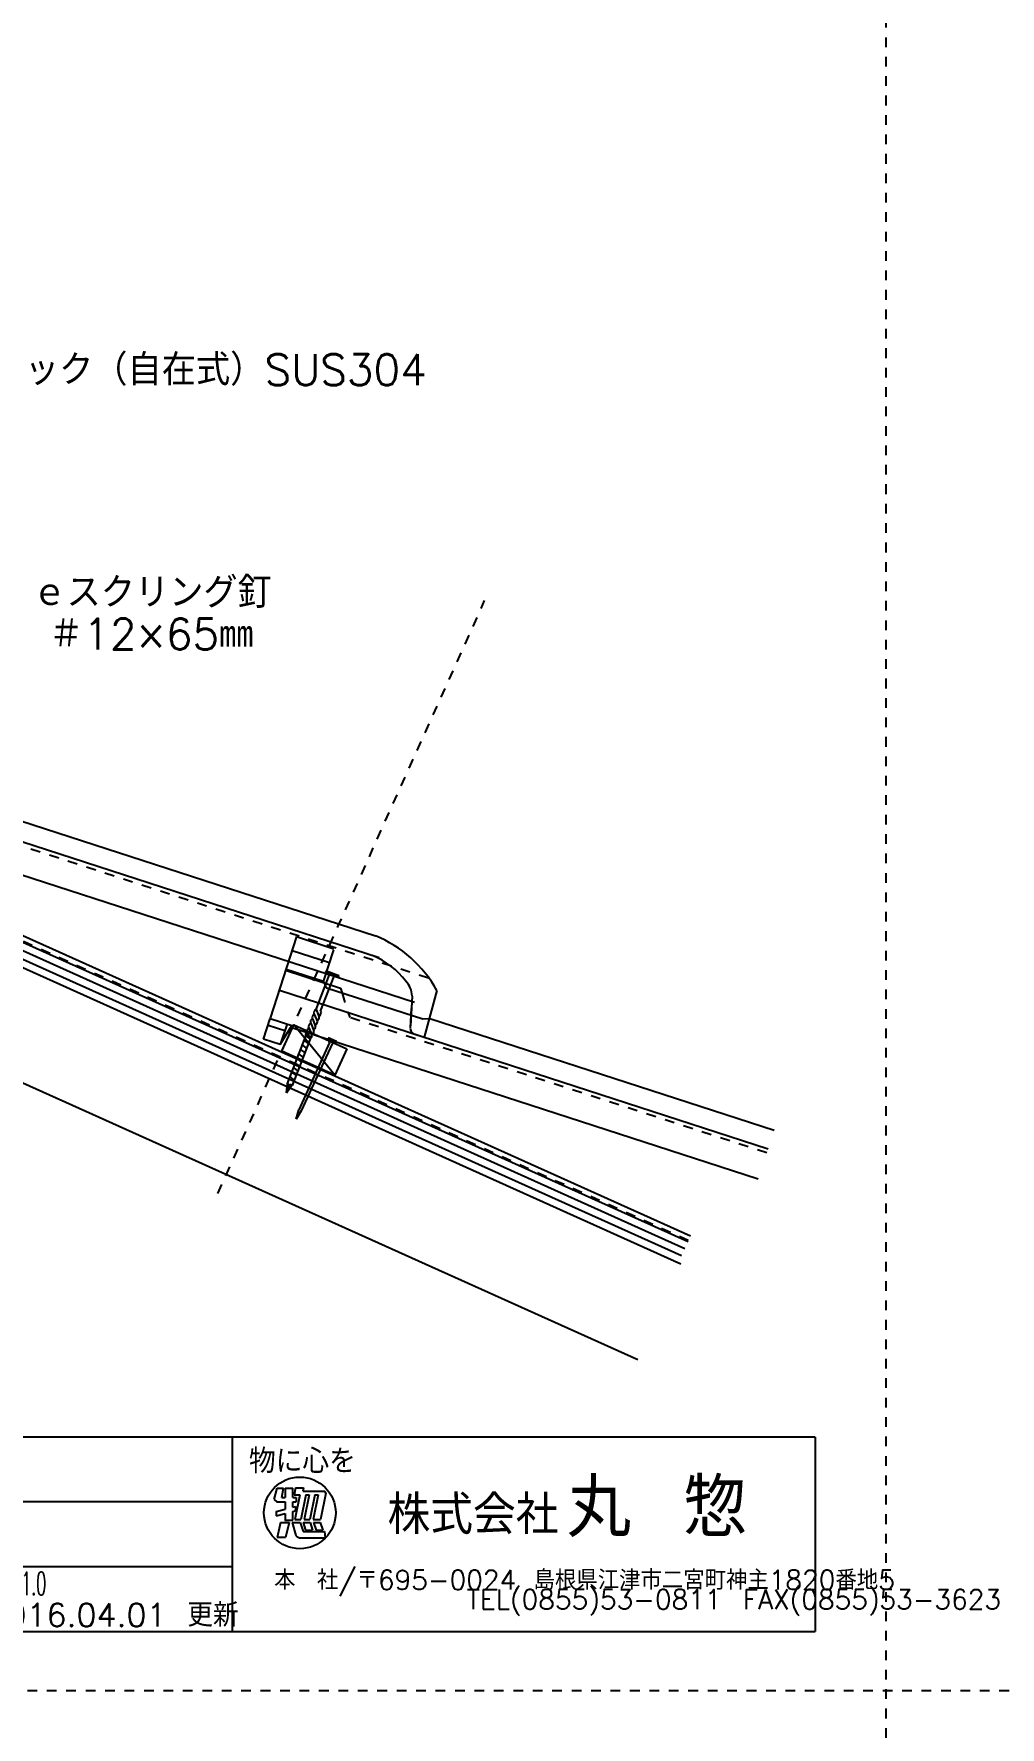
# Model space of a CAD drawing. Extents: x -1727 to 4652, y -2364 to 3340.
# Drawn here: x 1047 to 1544, y -19 to 852 of the extents above; entities that cross this region are included whole.
import ezdxf

# ---------------------------------------------------------------- set-up
doc = ezdxf.new("R2010")
doc.units = 0
doc.header["$LTSCALE"] = 5
doc.linetypes.add('DOT', pattern=[2, 1, -1])
for name, color, linetype in [('0-0', 7, 'CONTINUOUS'), ('0-1', 7, 'CONTINUOUS'), ('0-2', 7, 'CONTINUOUS'), ('0-3', 7, 'CONTINUOUS'), ('0-4', 7, 'CONTINUOUS'), ('0-A', 7, 'CONTINUOUS'), ('0-F', 7, 'CONTINUOUS')]:
    doc.layers.add(name, color=color, linetype=linetype)
doc.styles.get("Standard").update_dxf_attribs({"font": 'txt.shx', "bigfont": 'extfont.shx'})

msp = doc.modelspace()

# ---------------------------------------------------------------- linework, layer by layer
at = {"layer": '0-0', "color": 7, "linetype": 'CONTINUOUS'}
for p, q in [((1448.494, 130.3427), (848.494, 130.3427)), ((1148.494, 130.3427), (1148.494, 30.3427)), ((1448.494, 130.3427), (1448.494, 30.3427)), ((1148.494, 97.0093), (848.494, 97.0093)), ((1170.1928, 98.3051), (1171.6706, 104.1209)), ((1170.1928, 98.3051), (1171.4886, 97.0226)), ((1171.4886, 97.0226), (1175.848, 97.0226)), ((1171.6706, 104.1209), (1175.0144, 104.1209)), ((1174.0305, 99.2847), (1175.0144, 104.1209)), ((1174.0305, 99.2847), (1175.848, 99.2847)), ((1175.848, 104.1209), (1175.848, 99.2847)), ((1175.848, 104.1209), (1179.7092, 104.1209)), ((1175.848, 97.0226), (1175.848, 93.263)), ((1179.7092, 99.2847), (1179.7092, 104.1209)), ((1179.7092, 99.2847), (1181.525, 99.2847)), ((1179.7092, 94.2488), (1179.7092, 97.0226)), ((1179.7092, 97.0226), (1181.525, 97.0226)), ((1181.0739, 104.2594), (1180.3422, 100.6628)), ((1180.3422, 100.6628), (1183.4007, 100.6628)), ((1183.4007, 100.6628), (1180.8288, 88.0206)), ((1181.0739, 104.2594), (1185.3013, 104.2594)), ((1181.525, 99.2847), (1181.525, 97.0226)), ((1186.4739, 100.6628), (1183.902, 88.0206)), ((1185.3013, 104.2594), (1184.961, 102.5869)), ((1184.961, 102.5869), (1196.1117, 102.5869)), ((1188.159, 100.6628), (1185.5871, 88.0206)), ((1186.4739, 100.6628), (1188.159, 100.6628)), ((1191.0054, 100.6628), (1188.4335, 88.0206)), ((1192.7063, 100.6628), (1190.1344, 88.0206)), ((1191.0054, 100.6628), (1192.7063, 100.6628)), ((1196.753, 101.5032), (1194.0101, 88.0206)), ((1171.1415, 92.0613), (1175.848, 93.263)), ((1171.1415, 92.0613), (1171.1415, 89.8755)), ((1171.1415, 89.8755), (1175.848, 91.0772)), ((1175.614, 87.6186), (1179.7092, 87.6186)), ((1175.848, 91.0772), (1175.848, 87.5406)), ((1179.7092, 94.2488), (1181.2924, 94.6531)), ((1179.7092, 92.063), (1180.9684, 92.3845)), ((1179.7092, 87.6186), (1179.7092, 92.063)), ((1180.8288, 88.0206), (1183.902, 88.0206)), ((1181.2924, 94.6531), (1180.9684, 92.3845)), ((1185.5871, 88.0206), (1188.4335, 88.0206)), ((1190.1344, 88.0206), (1194.0101, 88.0206)), ((1173.4608, 86.5179), (1171.6265, 78.7787)), ((1176.0364, 78.7787), (1171.6265, 78.7787)), ((1173.4608, 86.5179), (1177.8707, 86.5179)), ((1177.8707, 86.5179), (1176.0364, 78.7787)), ((1179.4024, 86.5179), (1181.3147, 79.8227)), ((1179.4024, 86.5179), (1183.5004, 86.5179)), ((1183.5004, 86.5179), (1184.9773, 81.8024)), ((1183.966, 78.5987), (1196.3276, 78.5987)), ((1184.9773, 81.8024), (1195.9892, 81.8024)), ((1185.0645, 86.5179), (1186.3271, 82.4863)), ((1185.0645, 86.5179), (1188.6511, 86.5179)), ((1186.3271, 82.4863), (1189.9138, 82.4863)), ((1188.6511, 86.5179), (1189.9138, 82.4863)), ((1190.4347, 86.5179), (1191.6974, 82.4863)), ((1190.4347, 86.5179), (1193.8814, 86.5179)), ((1191.6974, 82.4863), (1195.1441, 82.4863)), ((1193.8814, 86.5179), (1195.1441, 82.4863)), ((1195.9892, 81.8024), (1196.3276, 78.5987)), ((1148.494, 63.676), (848.494, 63.676)), ((848.494, 30.3427), (1448.494, 30.3427))]:
    msp.add_line(p, q, dxfattribs=at)
msp.add_circle((1183.3491, 91.3979), 18.4473, dxfattribs=at)
for centre, radius, start, end in [((1195.2195, 101.3273), 1.5436, 6.5455, 54.6882), ((1183.6165, 81.3252), 2.7488, 213.1353, 277.3045)]:
    msp.add_arc(centre, radius, start, end, dxfattribs=at)
at = {"layer": '0-0', "color": 7}
msp.add_point((1485, 0), dxfattribs=at)
at = {"layer": '0-1', "color": 7, "linetype": 'DOT'}
msp.add_line((1383.1347, 231.5565), (765.3791, 509.5433), dxfattribs=at)
at = {"layer": '0-1', "color": 7, "linetype": 'CONTINUOUS'}
for p, q in [((1384.3159, 233.7409), (766.2858, 511.8512)), ((1201.3947, 316.5638), (1180.2123, 342.5698))]:
    msp.add_line(p, q, dxfattribs=at)
at = {"layer": '0-1', "color": 4, "linetype": 'CONTINUOUS'}
for p, q in [((1191.6771, 350.4193), (1198.6776, 368.5074)), ((1193.9664, 349.5322), (1200.9673, 367.6213)), ((1196.7713, 369.6273), (1197.0561, 370.3632)), ((1203.1316, 367.1657), (1196.7713, 369.6273)), ((1197.0561, 370.3632), (1203.4165, 367.9016)), ((1198.6776, 368.5074), (1198.2087, 369.071)), ((1198.6776, 368.5074), (1200.9673, 367.6213)), ((1200.9673, 367.6213), (1201.6942, 367.722)), ((1200.9673, 367.6213), (1201.6942, 367.722)), ((1203.4165, 367.9016), (1203.1316, 367.1657)), ((1191.6771, 350.4193), (1193.3184, 346.4934)), ((1193.9223, 349.6032), (1194.2337, 348.8584)), ((1188.0044, 340.9298), (1189.6458, 337.004)), ((1188.0044, 340.9298), (1189.6458, 337.004)), ((1188.9226, 343.3022), (1190.564, 339.3763)), ((1188.9226, 343.3022), (1190.564, 339.3763)), ((1189.8408, 345.6745), (1191.4822, 341.7488)), ((1189.8408, 345.6745), (1191.4822, 341.7488)), ((1190.7589, 348.0469), (1192.4003, 344.1211)), ((1190.7589, 348.0469), (1192.4003, 344.1211)), ((1186.803, 338.0755), (1176.837, 312.3249)), ((1189.403, 337.0693), (1179.437, 311.3186)), ((1198.6276, 333.3608), (1182.8169, 298.8063)), ((1199.9007, 332.7783), (1184.09, 298.2238)), ((1184.2023, 332.3971), (1187.1948, 330.2501)), ((1185.1085, 334.7385), (1188.101, 332.5915)), ((1186.0146, 337.0798), (1189.0071, 334.9328)), ((1189.4467, 336.0419), (1186.0575, 337.3536)), ((1187.0863, 338.5575), (1187.8854, 336.6462)), ((1187.0863, 338.5575), (1187.8854, 336.6462)), ((1198.6276, 333.3608), (1197.9139, 335.8868)), ((1202.2787, 333.8897), (1197.9139, 335.8868)), ((1202.2787, 333.8897), (1199.9007, 332.7783)), ((1180.5777, 323.0318), (1183.5702, 320.8847)), ((1181.4838, 325.373), (1184.4764, 323.2261)), ((1182.39, 327.7144), (1185.3825, 325.5675)), ((1183.2962, 330.0558), (1186.2887, 327.9088)), ((1177.8592, 316.0077), (1180.8517, 313.8606)), ((1178.7654, 318.349), (1181.7579, 316.202)), ((1179.6716, 320.6904), (1182.6641, 318.5434)), ((1176.4126, 307.5758), (1176.921, 312.292)), ((1176.4126, 307.5758), (1179.2107, 311.4059)), ((1177.7752, 311.0965), (1176.4126, 307.5758)), ((1181.3731, 293.9683), (1182.8169, 298.8063)), ((1184.09, 298.2238), (1181.3731, 293.9683))]:
    msp.add_line(p, q, dxfattribs=at)
at = {"layer": '0-1', "color": 3, "linetype": 'CONTINUOUS'}
msp.add_lwpolyline([(1207.561, 330.2381), (1201.3947, 316.5638), (1174.046, 328.8954), (1180.2123, 342.5698), (1207.561, 330.2381)], close=True, dxfattribs=at)
at = {"layer": '0-1', "color": 4, "linetype": 'CONTINUOUS'}
for centre, radius, start, end in [((1192.3926, 348.7784), 1.79, 113.5613, 204.1237), ((1191.9399, 348.9993), 2.2981, 300.183, 356.4846), ((1188.72, 339.289), 1.79, 113.5613, 204.1237), ((1189.6381, 341.6614), 1.79, 113.5613, 204.1237), ((1190.5563, 344.0338), 1.79, 113.5613, 204.1237), ((1191.4744, 346.4061), 1.79, 113.5613, 204.1237), ((1189.1883, 341.8897), 2.2981, 300.183, 356.4846), ((1190.1064, 344.262), 2.2981, 300.183, 356.4846), ((1191.0246, 346.6343), 2.2981, 300.183, 356.4846), ((1187.8018, 336.9167), 1.79, 113.5613, 165.9694), ((1187.352, 337.1449), 2.2981, 332.0302, 356.4846), ((1188.2701, 339.5173), 2.2981, 300.183, 356.4846), ((1176.8386, 311.3303), 0.9653, 346.0046, 445.0738), ((1178.625, 310.639), 0.9653, 52.6112, 151.6804)]:
    msp.add_arc(centre, radius, start, end, dxfattribs=at)
at = {"layer": '0-2', "color": 2, "linetype": 'CONTINUOUS'}
for p, q in [((918.8278, 476.2623), (1224.1826, 377.14)), ((1242.4037, 353.9879), (924.5348, 457.0878)), ((996.0474, 461.7294), (1222.2446, 388.3032)), ((1181.6946, 387.9369), (1168.0826, 346.0047)), ((1181.6817, 387.9411), (1200.8917, 381.7104)), ((1179.3609, 380.7861), (1198.571, 374.5554)), ((1200.7096, 381.1489), (1195.2518, 364.3219)), ((1175.8995, 370.6207), (1204.2481, 361.4182)), ((1196.0036, 364.0781), (1176.0417, 370.5526)), ((1176.248, 371.1884), (1195.458, 364.9576)), ((1172.9393, 360.3333), (1424.2085, 278.7679)), ((1197.0563, 361.634), (1196.0036, 364.0781)), ((1197.0563, 361.634), (1246.6065, 345.5626)), ((1204.2481, 361.4182), (1205.0694, 358.8015)), ((1241.0953, 357.26), (1240.299, 341.9725)), ((1253.8075, 360.2066), (1247.3227, 336.1666)), ((1240.2335, 340.9981), (1240.7592, 350.9039)), ((1164.5731, 335.1936), (1168.029, 345.8395)), ((1167.1278, 342.4309), (1175.6758, 339.6561)), ((1168.029, 345.8395), (1180.2952, 341.8577)), ((1176.7628, 343.0044), (1173.3069, 332.3584)), ((1173.3069, 332.3584), (1179.2718, 342.1899)), ((1419.1393, 263.1556), (1178.6463, 341.1588)), ((1246.6065, 345.5626), (1250.159, 345.8004)), ((1250.159, 345.8004), (1427.3019, 288.2978)), ((1173.3069, 332.3584), (1164.5731, 335.1936)), ((1241.4793, 338.0925), (1247.3227, 336.1666))]:
    msp.add_line(p, q, dxfattribs=at)
at = {"layer": '0-2', "color": 2, "linetype": 'DOT'}
for p, q in [((1249.5226, 366.5619), (954.8894, 462.2038)), ((1205.0694, 358.8015), (1209.0009, 346.2748)), ((1423.5177, 276.6398), (1209.0009, 346.2748))]:
    msp.add_line(p, q, dxfattribs=at)
at = {"layer": '0-2', "color": 2, "linetype": 'CONTINUOUS'}
for centre, radius, start, end in [((1198.3387, 329.6713), 63.3182, 28.8326, 67.8179), ((1205.5106, 340.5833), 40.5271, 36.9802, 67.9286), ((1229.6372, 356.9839), 11.4753, 2.3241, 44.0462), ((1243.3747, 340.7888), 3.202, 179.6023, 241.8381)]:
    msp.add_arc(centre, radius, start, end, dxfattribs=at)
at = {"layer": '0-4', "color": 3, "linetype": 'CONTINUOUS'}
for p, q in [((1383.0471, 230.9212), (770.5861, 506.5254)), ((1379.7642, 223.6258), (767.3032, 499.23)), ((1381.4057, 227.2735), (768.9447, 502.8777)), ((1379.3539, 219.4241), (765.6618, 495.5823)), ((1357.1944, 170.1803), (765.6618, 436.3668))]:
    msp.add_line(p, q, dxfattribs=at)
at = {"layer": '0-A', "color": 7, "linetype": 'DOT'}
for p, q in [((1485, -2364.3434), (1485, 3340.4795)), ((-1726.8095, 0), (4652.0253, 0))]:
    msp.add_line(p, q, dxfattribs=at)
at = {"layer": '0-F', "color": 1, "linetype": 'DOT'}
msp.add_line((1141.1311, 255.7503), (1278.4004, 560.7972), dxfattribs=at)

# ---------------------------------------------------------------- texts
at = {"layer": '0-0', "color": 7}
for s, height, p in [('物に心を', 12.5, (1157.1809, 111.7948)), ('丸 惣', 30, (1320.7443, 78.9816)), ('株式会社', 20, (1228.4231, 80.444)), ('本\u3000社/〒695-0024 島根県江津市二宮町神主1820番地5  ', 10, (1170.1157, 51.888)), ('\u3000\u3000\u3000\u3000\u3000\u3000\u3000\u3000\u3000TEL(0855)53-0811\u3000FAX(0855)53-3623', 10, (1170.1157, 41.888)), ('2016.04.01 更新', 12, (1022.1775, 32.8402))]:
    msp.add_text(s, height=height, dxfattribs=at).set_placement(p)
at = {"layer": '0-0', "color": 7, "width": 0.5}
msp.add_text('Ver 1.0', height=12, dxfattribs=at).set_placement((1022.0851, 49.0536))
at = {"layer": '0-3', "color": 7}
for s, p in [('タワーロック（自在式）SUS304', (971.4869, 671.6033)), ('ｅスクリング釘', (1045.7257, 557.0484)), ('＃12×65㎜', (1054.3213, 535.5904))]:
    msp.add_text(s, height=16, dxfattribs=at).set_placement(p)

doc.saveas('drawing.dxf')
